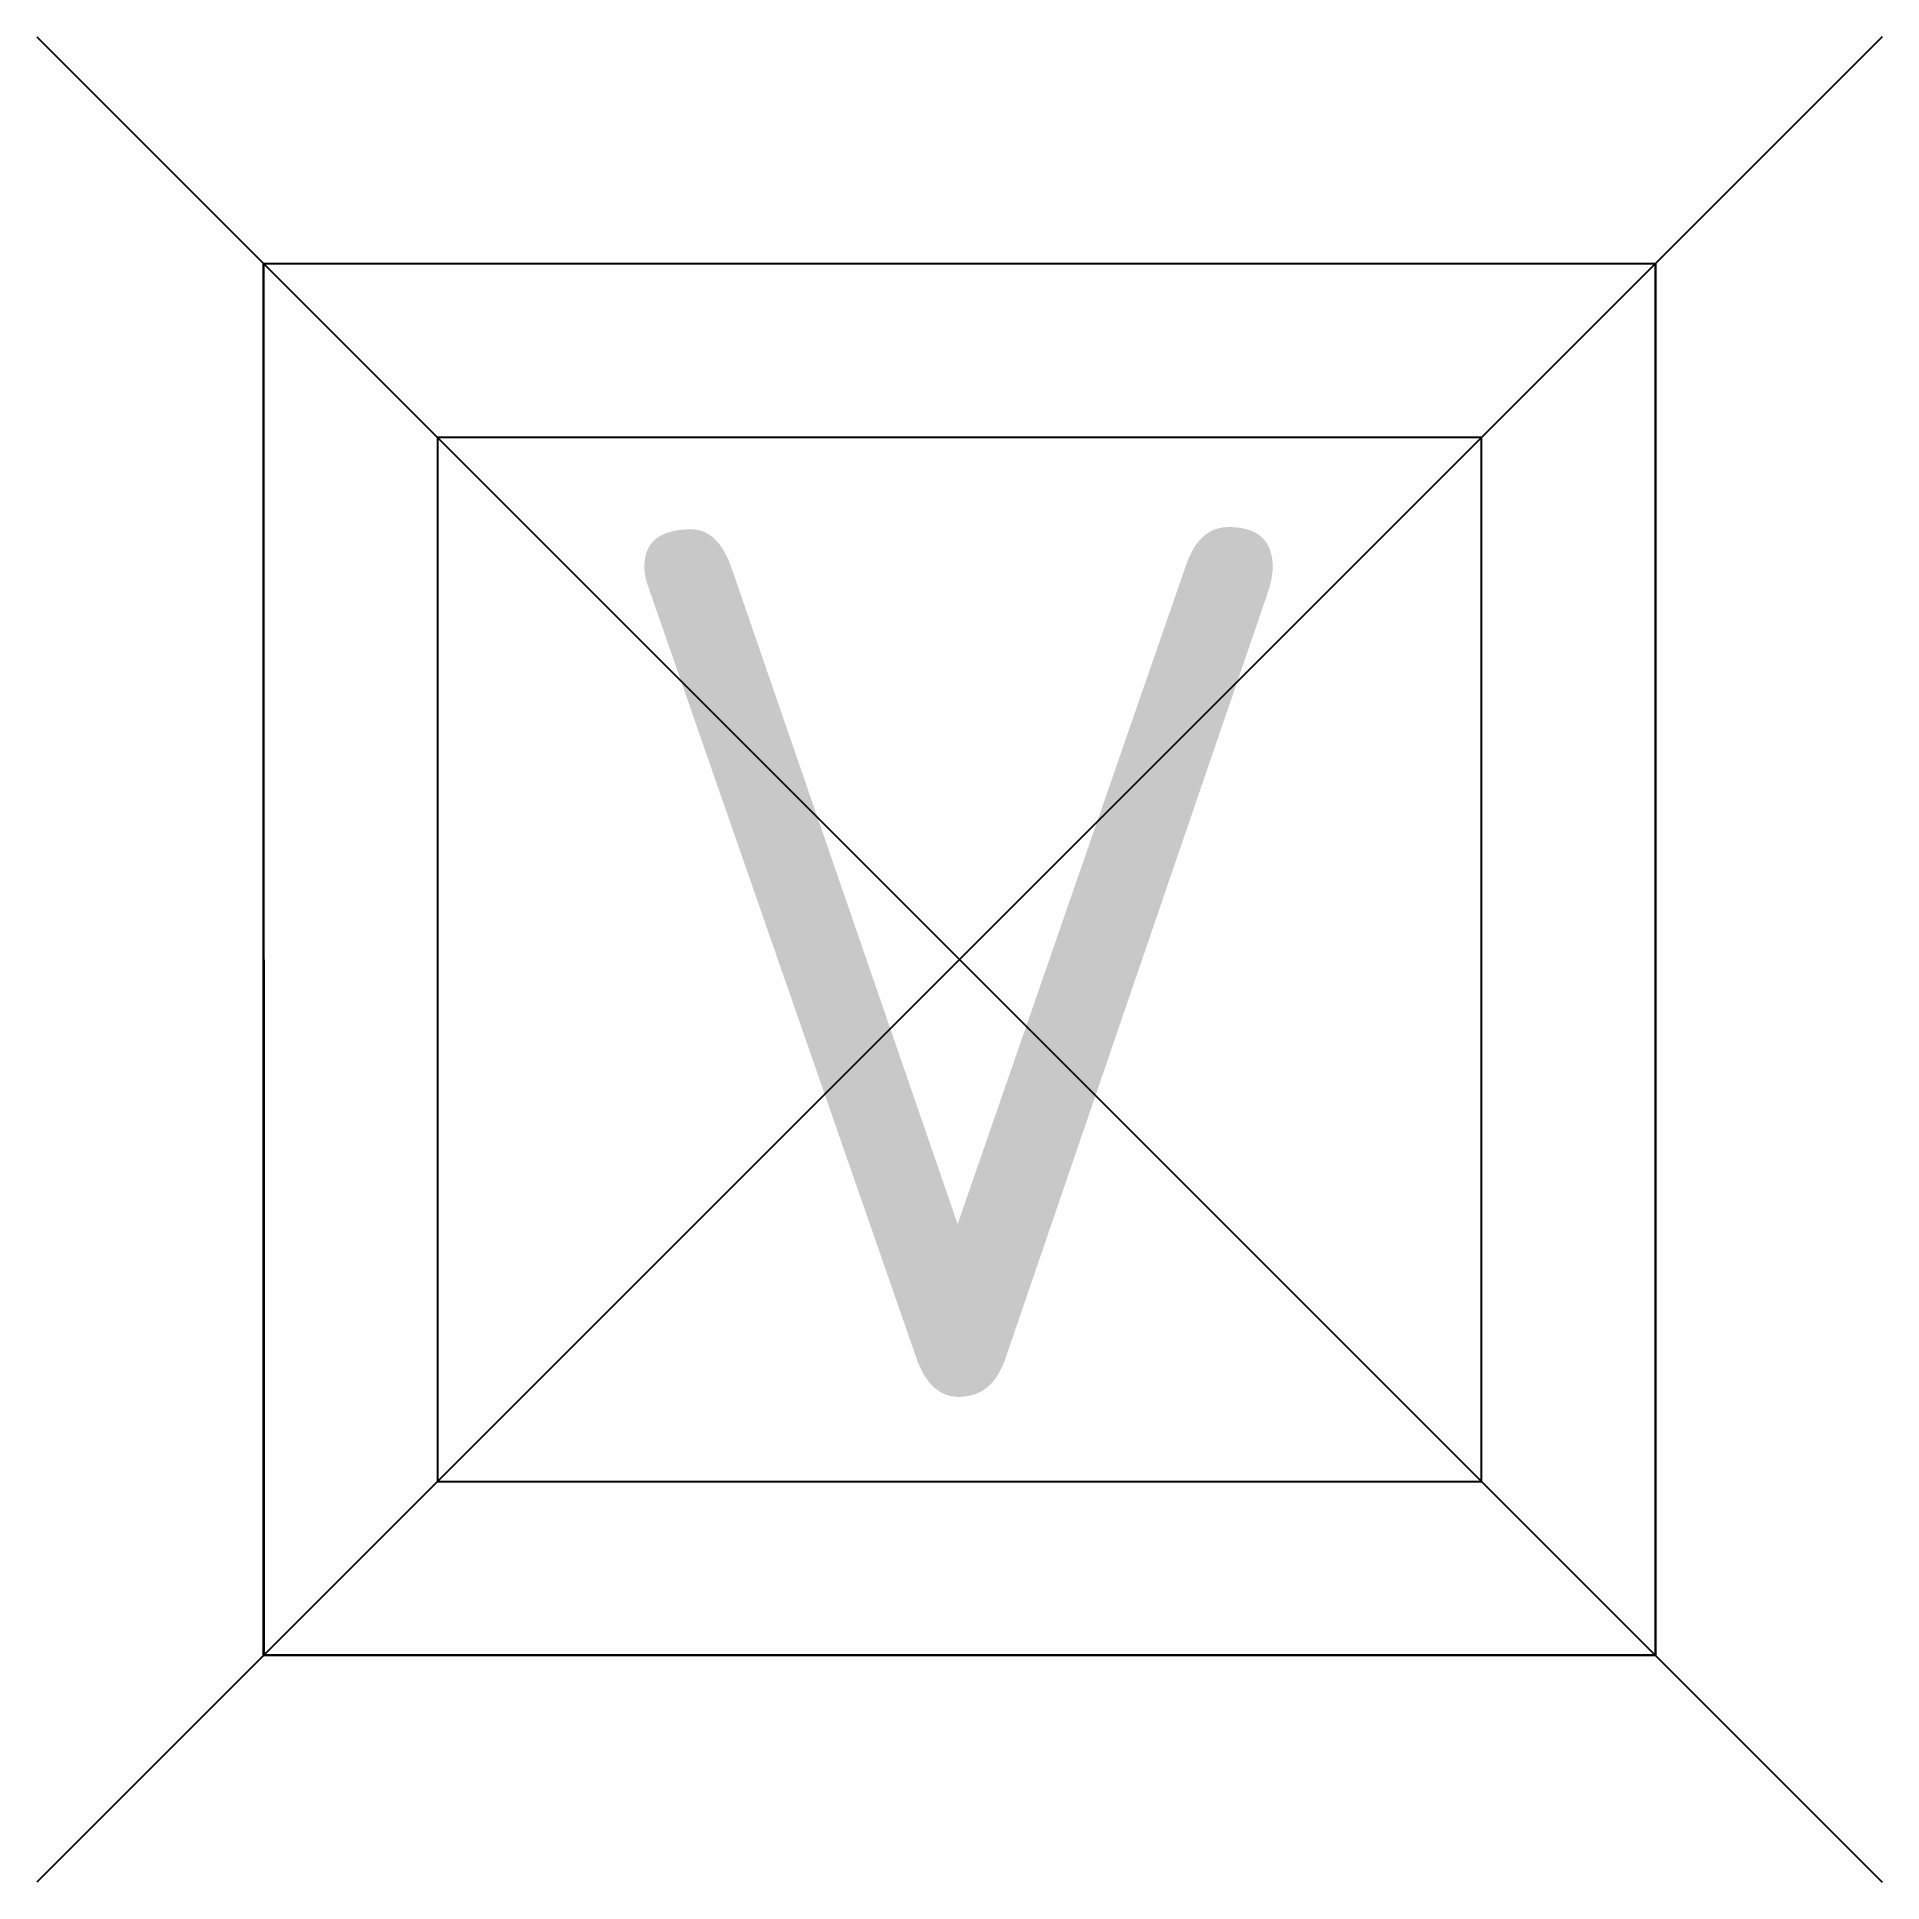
# Model space of a CAD drawing. Extents: x -2.65 to 2.65, y -2.65 to 2.65.
import ezdxf
from ezdxf.enums import TextEntityAlignment as Align

# ---------------------------------------------------------------- set-up
doc = ezdxf.new("R2010")
doc.units = 0
doc.header["$LTSCALE"] = 0.2
doc.styles.add('NLCS-ISO', font='NLCS-ISO.ttf')

msp = doc.modelspace()

# ---------------------------------------------------------------- linework, layer by layer
at = {"ltscale": 0.1, "flags": 128}
for points in [[(-2.6517, 2.6517), (2.6517, -2.6517)], [(2.6517, 2.6517), (-2.6517, -2.6517)]]:
    msp.add_lwpolyline(points, dxfattribs=at)
at = {"flags": 128}
msp.add_lwpolyline([(-2, 2.0001), (2, 2.0001), (2, -1.9999), (-2, -1.9999)], close=True, dxfattribs=at)
at = {"lineweight": -3, "flags": 128}
for points in [[(2.0002, -1.9999), (2, 2.0001), (-2, 1.9999), (-1.9998, -2.0001)], [(1.5001, -1.4999), (1.5, 1.5001), (-1.5, 1.4999), (-1.4999, -1.5001)]]:
    msp.add_lwpolyline(points, close=True, dxfattribs=at)

# ---------------------------------------------------------------- texts
at = {"ltscale": 0.1, "style": 'NLCS-ISO'}
msp.add_text('V', height=2.5, dxfattribs=at).set_placement((-0.0028, -0.0071), align=Align.MIDDLE_CENTER)

doc.saveas('drawing.dxf')
